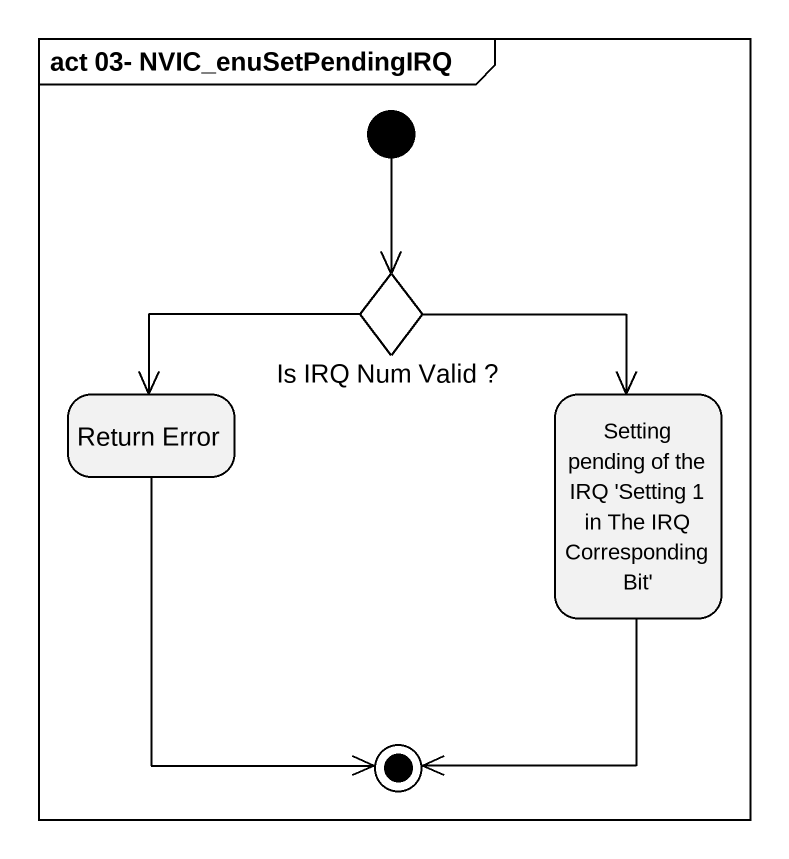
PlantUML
@startuml
mainframe act 03- NVIC_enuSetPendingIRQ
hide empty description
state "Is IRQ Num Valid ?" as Is_IRQ_Num_Valid <<choice>>
state "Return Error" as Return_Error
state "Setting pending of the IRQ 'Setting 1 in The IRQ Corresponding Bit'" as Setting_pending_of_the_IRQ
[*] --> Is_IRQ_Num_Valid
Is_IRQ_Num_Valid -left-> Return_Error
Is_IRQ_Num_Valid --> Setting_pending_of_the_IRQ
Return_Error --> [*]
Setting_pending_of_the_IRQ --> [*]
@enduml
